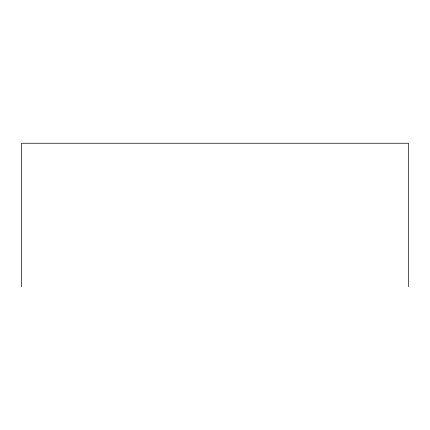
<?xml version="1.0" encoding="UTF-8"?>
<svg xmlns="http://www.w3.org/2000/svg" width="430" height="430" viewBox="0 0 430 430"><rect width="100%" height="100%" fill="white"/><g stroke="black" fill="none" stroke-linecap="round" stroke-linejoin="round"><path stroke-width="0.64" d="M408.5 286.751L408.5 143.249L21.5 143.249L21.5 286.751"/></g></svg>
